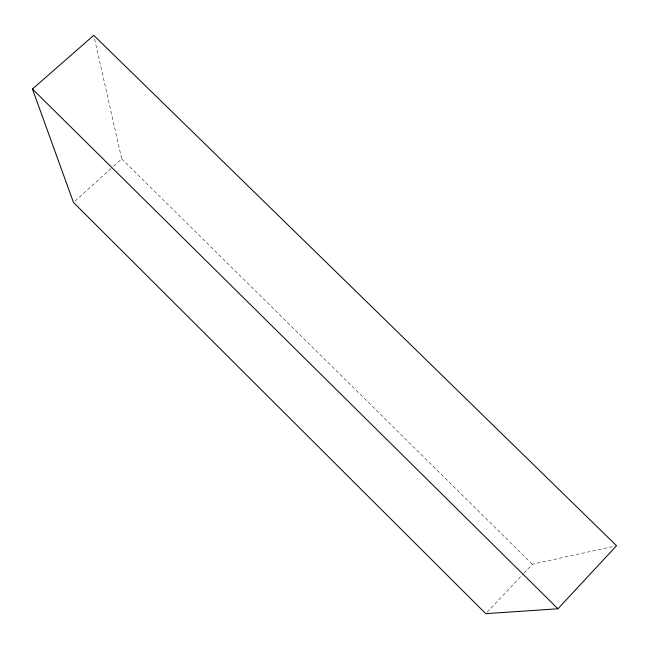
<?xml version="1.0" encoding="UTF-8"?>
<svg xmlns="http://www.w3.org/2000/svg" width="649" height="649" viewBox="0 0 649 649"><rect width="100%" height="100%" fill="white"/><g stroke="black" fill="none" stroke-linecap="round" stroke-linejoin="round"><path stroke-width="0.49" stroke-dasharray="3.25 2.43" d="M487.172 612.185L523.313 573.821M524.011 573.083L532.35 564.232L615.568 545.939M74.951 201.093L112.788 166.923M113.526 166.249L121.688 158.883L94.43 38.307M121.688 158.883L532.35 564.232"/><path stroke-width="0.97" d="M557.937 608.778L616.55 545.72L93.756 35.346L32.45 89.01L73.467 202.439L485.776 613.654L557.937 608.778L32.45 89.01"/></g></svg>
